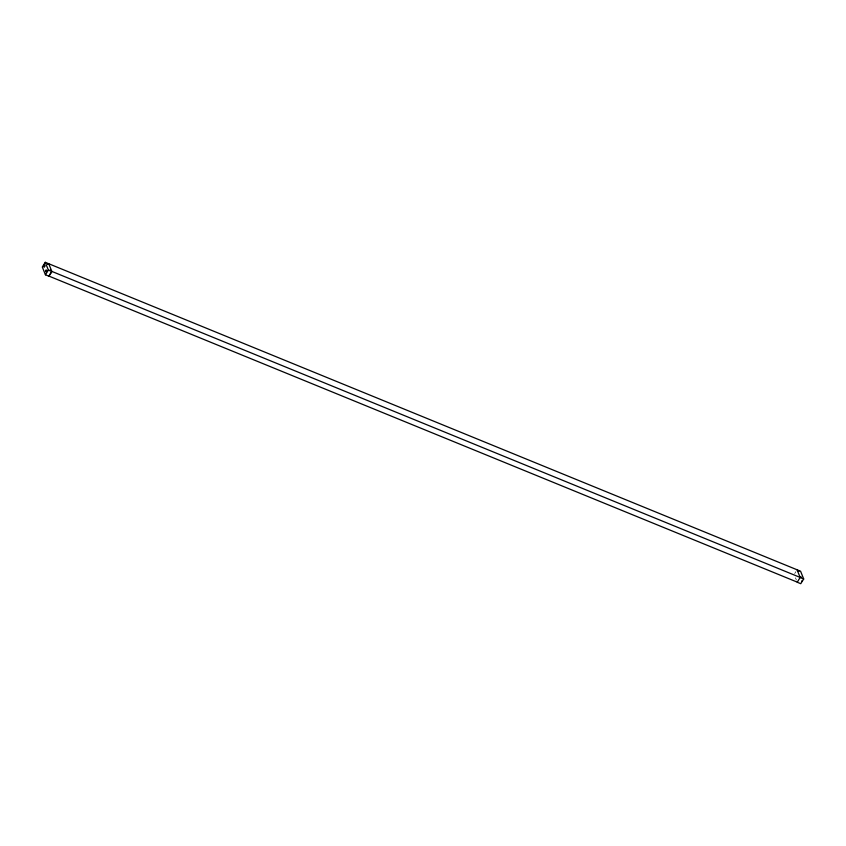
<?xml version="1.0" encoding="UTF-8"?>
<svg xmlns="http://www.w3.org/2000/svg" width="846" height="846" viewBox="0 0 846 846"><rect width="100%" height="100%" fill="white"/><g stroke="black" fill="none" stroke-linecap="round" stroke-linejoin="round"><path stroke-width="0.63" stroke-dasharray="4.23 3.17" d="M794.711 573.525L795.896 571.653M795.473 577.818L796.34 579.965"/><path stroke-width="1.27" d="M802.145 580.747L801.585 581.202M797.196 582.101L48.867 276.071L51.818 271.397L800.147 577.427L797.26 582.26L800.75 583.687L803.7 579.002L800.57 571.209L45.25 262.313L42.3 266.998L45.43 274.791L48.931 276.219L51.881 271.545L48.74 263.741M45.43 274.791L48.381 270.117L45.25 262.313M48.381 270.117L51.881 271.545M803.7 579.002L800.21 577.575L797.069 569.781M43.706 265.781L44.415 264.798L43.706 265.781M44.119 266.955L44.912 265.866L44.119 266.955M45.684 270.857C46.72 272.105 46.53 268.013 45.684 270.857M46.192 271.957L46.9 270.984L46.192 271.957M47.693 263.92L48.243 264.28L47.693 263.92M50.178 270.107L50.728 270.466L50.263 270.086M798.222 570.86L798.772 571.219L798.222 570.86M800.707 577.035L801.247 577.395L800.707 577.035"/></g></svg>
